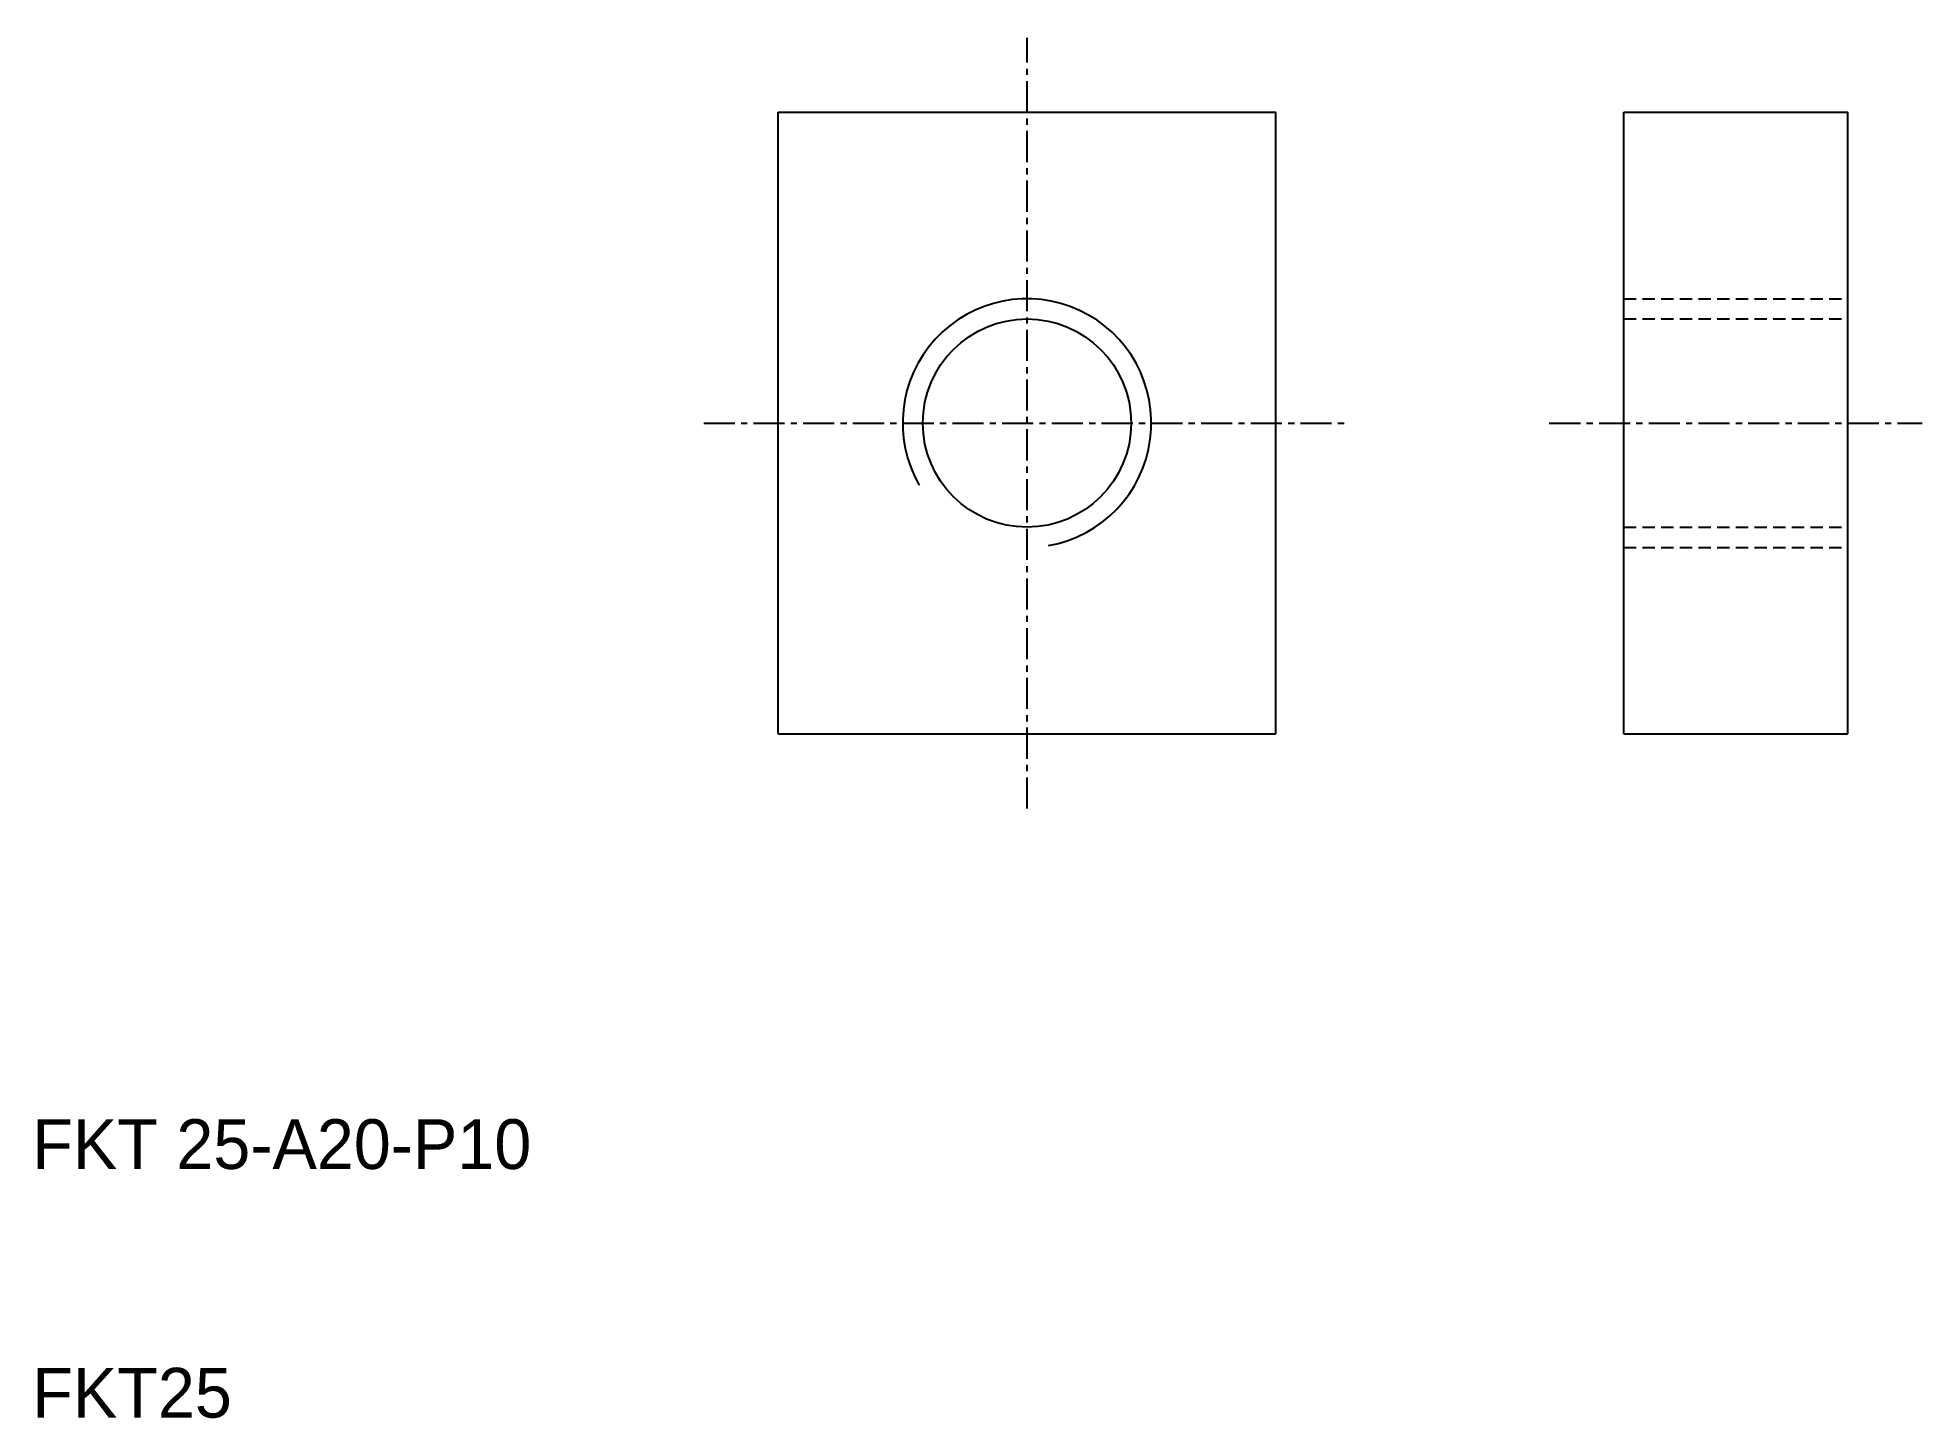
# Model space of a CAD drawing. Extents: x 10.2 to 86, y 10 to 65.5.
import ezdxf

# ---------------------------------------------------------------- set-up
doc = ezdxf.new("R2010")
doc.units = 0
doc.linetypes.add('CENTER', pattern=[2, 1.25, -0.25, 0.25, -0.25])
doc.linetypes.add('DASHED', pattern=[0.75, 0.5, -0.25])
doc.layers.get('0').update_dxf_attribs({"linetype": 'CONTINUOUS'})
doc.layers.add('CENTER', color=1, linetype='CENTER')

msp = doc.modelspace()

# ---------------------------------------------------------------- linework, layer by layer
at = {"color": 7, "linetype": 'CONTINUOUS'}
for p, q in [((40, 37.5), (40, 62.5)), ((40, 62.5), (60, 62.5)), ((60, 37.5), (60, 62.5)), ((74, 62.5), (83, 62.5)), ((74, 37.5), (74, 62.5)), ((83, 37.5), (83, 62.5)), ((40, 37.5), (60, 37.5)), ((74, 37.5), (83, 37.5))]:
    msp.add_line(p, q, dxfattribs=at)
at = {"color": 3, "linetype": 'DASHED'}
for p, q in [((74, 55), (83, 55)), ((74, 54.188), (83, 54.188)), ((74, 45.812), (83, 45.812)), ((74, 45), (83, 45))]:
    msp.add_line(p, q, dxfattribs=at)
at = {"color": 7, "linetype": 'CONTINUOUS'}
msp.add_circle((50, 50), 4.188, dxfattribs=at)
at = {"color": 3, "linetype": 'CONTINUOUS'}
msp.add_arc((50, 50), 5, 280, 210, dxfattribs=at)
at = {"layer": 'CENTER', "color": 1, "linetype": 'CENTER'}
for p, q in [((50, 34.5), (50, 65.5)), ((37, 50), (63, 50)), ((71, 50), (86, 50))]:
    msp.add_line(p, q, dxfattribs=at)

# ---------------------------------------------------------------- texts
at = {"color": 7, "linetype": 'CONTINUOUS'}
for s, p in [('FKT 25-A20-P10', (10, 20)), ('FKT25', (10, 10))]:
    msp.add_text(s, height=2, dxfattribs=at).set_placement(p)

doc.saveas('drawing.dxf')
